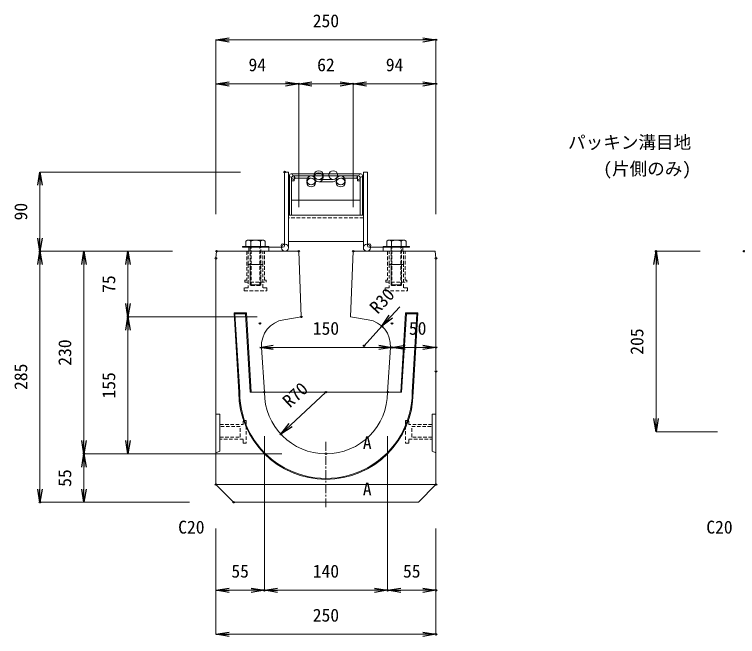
# Model space of a CAD drawing. Units: millimetres, scale not verified. Extents: x -7780 to 7780, y -1420 to 1420.
# Drawn here: x 517 to 1339, y 27 to 734 of the extents above; entities that cross this region are included whole.
import ezdxf
from ezdxf.enums import TextEntityAlignment as Align

# ---------------------------------------------------------------- set-up
doc = ezdxf.new("R2010")
doc.units = ezdxf.units.MM
doc.header["$LTSCALE"] = 8
doc.header["$PDMODE"] = 32
doc.header["$PDSIZE"] = 1.6
doc.linetypes.add('USER1', pattern=[0.75, 0.5, -0.25])
doc.linetypes.add('USER2', pattern=[2, 1.25, -0.25, 0.25, -0.25])
doc.layers.add('0-0_0', color=7, linetype='Continuous')
doc.layers.add('0-3_DEFPOINTS', color=7, linetype='Continuous')
for name, color, linetype, lineweight in [('0-2_SUNPO_S10', 3, 'Continuous', 18), ('0-4_KIJUN', 7, 'Continuous', 18), ('0-B_ANGLE', 4, 'Continuous', 18)]:
    doc.layers.add(name, color=color, linetype=linetype, lineweight=lineweight)
doc.styles.add('ＭＳ ゴシック', font='')
doc.styles.get('ＭＳ ゴシック').set_extended_font_data('MS Gothic')

# ---------------------------------------------------------------- blocks, each defined once
blk = doc.blocks.new('_OPEN')
at = {"layer": '0-0_0'}
blk.add_line((0, 0), (-1, 0), dxfattribs=at)
blk.add_lwpolyline([(-1, 0.1667), (0, 0), (-1, -0.1667)], dxfattribs=at)
blk = doc.blocks.new('D102')
at = {"layer": '0-2_SUNPO_S10'}
for p, q in [((9076, 1885), (9026, 1885)), ((9026, 1695), (9026, 1870)), ((9096, 1680), (9026, 1680))]:
    blk.add_line(p, q, dxfattribs=at)
at = {"layer": '0-3_DEFPOINTS'}
for p in [(9026, 1885), (9126, 1885), (9146, 1680)]:
    blk.add_point(p, dxfattribs=at)
at = {"layer": '0-2_SUNPO_S10', "xscale": 15, "yscale": 15}
for p, rotation in [((9026, 1885), 90), ((9026, 1680), 270)]:
    blk.add_blockref('_OPEN', p, dxfattribs=dict(at, rotation=rotation))
at = {"layer": '0-2_SUNPO_S10', "color": 7, "style": 'ＭＳ ゴシック'}
blk.add_text('205', height=14.66, rotation=90, dxfattribs=at).set_placement((9016, 1767.5), align=Align.BOTTOM_LEFT)
blk = doc.blocks.new('W1-2_INST-C')
at = {"layer": '0-4_KIJUN', "linetype": 'USER1'}
for p, q in [((-8.225, -15), (-8.225, 0)), ((8.225, -15), (8.225, 0))]:
    blk.add_line(p, q, dxfattribs=at)
for points in [[(10, 0), (-10, 0), (-10, -33), (-12, -33), (-12, -35), (12, -35), (12, -33), (10, -33)], [(8.225, -15), (-8.225, -15), (-8.225, -41.5), (-12.75, -41.5), (-12.75, -45), (12.75, -45), (12.75, -41.5), (8.225, -41.5)], [(-6, -15), (6, -15), (6, -38), (-6, -38)]]:
    blk.add_lwpolyline(points, close=True, dxfattribs=at)
blk = doc.blocks.new('D93')
at = {"layer": '0-2_SUNPO_S10'}
for p, q in [((8526, 1927), (8526, 2075)), ((8541, 2075), (8605, 2075)), ((8620, 1935), (8620, 2075))]:
    blk.add_line(p, q, dxfattribs=at)
at = {"layer": '0-3_DEFPOINTS'}
for p in [(8620, 2075), (8620, 1885), (8526, 1877)]:
    blk.add_point(p, dxfattribs=at)
at = {"layer": '0-2_SUNPO_S10', "xscale": 15, "yscale": 15, "rotation": 180}
blk.add_blockref('_OPEN', (8526, 2075), dxfattribs=at)
at = {"layer": '0-2_SUNPO_S10', "xscale": 15, "yscale": 15}
blk.add_blockref('_OPEN', (8620, 2075), dxfattribs=at)
at = {"layer": '0-2_SUNPO_S10', "color": 7, "style": 'ＭＳ ゴシック'}
blk.add_text('94', height=14.66, dxfattribs=at).set_placement((8563, 2085), align=Align.BOTTOM_LEFT)
blk = doc.blocks.new('D94')
at = {"layer": '0-2_SUNPO_S10'}
for p, q in [((8620, 1935), (8620, 2075)), ((8635, 2075), (8667, 2075)), ((8682, 1935), (8682, 2075))]:
    blk.add_line(p, q, dxfattribs=at)
at = {"layer": '0-3_DEFPOINTS'}
for p in [(8682, 2075), (8620, 1885), (8682, 1885)]:
    blk.add_point(p, dxfattribs=at)
at = {"layer": '0-2_SUNPO_S10', "xscale": 15, "yscale": 15, "rotation": 180}
blk.add_blockref('_OPEN', (8620, 2075), dxfattribs=at)
at = {"layer": '0-2_SUNPO_S10', "xscale": 15, "yscale": 15}
blk.add_blockref('_OPEN', (8682, 2075), dxfattribs=at)
at = {"layer": '0-2_SUNPO_S10', "color": 7, "style": 'ＭＳ ゴシック'}
blk.add_text('62', height=14.66, dxfattribs=at).set_placement((8641, 2085), align=Align.BOTTOM_LEFT)
blk = doc.blocks.new('D95')
at = {"layer": '0-2_SUNPO_S10'}
for p, q in [((8682, 1935), (8682, 2075)), ((8697, 2075), (8761, 2075)), ((8776, 1927), (8776, 2075))]:
    blk.add_line(p, q, dxfattribs=at)
at = {"layer": '0-3_DEFPOINTS'}
for p in [(8776, 2075), (8682, 1885), (8776, 1877)]:
    blk.add_point(p, dxfattribs=at)
at = {"layer": '0-2_SUNPO_S10', "xscale": 15, "yscale": 15, "rotation": 180}
blk.add_blockref('_OPEN', (8682, 2075), dxfattribs=at)
at = {"layer": '0-2_SUNPO_S10', "xscale": 15, "yscale": 15}
blk.add_blockref('_OPEN', (8776, 2075), dxfattribs=at)
at = {"layer": '0-2_SUNPO_S10', "color": 7, "style": 'ＭＳ ゴシック'}
blk.add_text('94', height=14.66, dxfattribs=at).set_placement((8719, 2085), align=Align.BOTTOM_LEFT)
blk = doc.blocks.new('D96')
at = {"layer": '0-2_SUNPO_S10'}
for p, q in [((8526, 1927), (8526, 2125)), ((8541, 2125), (8761, 2125)), ((8776, 1927), (8776, 2125))]:
    blk.add_line(p, q, dxfattribs=at)
at = {"layer": '0-3_DEFPOINTS'}
for p in [(8776, 2125), (8526, 1877), (8776, 1877)]:
    blk.add_point(p, dxfattribs=at)
at = {"layer": '0-2_SUNPO_S10', "xscale": 15, "yscale": 15, "rotation": 180}
blk.add_blockref('_OPEN', (8526, 2125), dxfattribs=at)
at = {"layer": '0-2_SUNPO_S10', "xscale": 15, "yscale": 15}
blk.add_blockref('_OPEN', (8776, 2125), dxfattribs=at)
at = {"layer": '0-2_SUNPO_S10', "color": 7, "style": 'ＭＳ ゴシック'}
blk.add_text('250', height=14.66, dxfattribs=at).set_placement((8636, 2135), align=Align.BOTTOM_LEFT)
blk = doc.blocks.new('D97')
at = {"layer": '0-2_SUNPO_S10'}
for p, q in [((8601, 1655), (8376, 1655)), ((8376, 1615), (8376, 1640)), ((8496, 1600), (8376, 1600))]:
    blk.add_line(p, q, dxfattribs=at)
at = {"layer": '0-3_DEFPOINTS'}
for p in [(8376, 1655), (8651, 1655), (8546, 1600)]:
    blk.add_point(p, dxfattribs=at)
at = {"layer": '0-2_SUNPO_S10', "xscale": 15, "yscale": 15}
for p, rotation in [((8376, 1655), 90), ((8376, 1600), 270)]:
    blk.add_blockref('_OPEN', p, dxfattribs=dict(at, rotation=rotation))
at = {"layer": '0-2_SUNPO_S10', "color": 7, "style": 'ＭＳ ゴシック'}
blk.add_text('55', height=14.66, rotation=90, dxfattribs=at).set_placement((8366, 1617.5), align=Align.BOTTOM_LEFT)
blk = doc.blocks.new('D98')
at = {"layer": '0-2_SUNPO_S10'}
for p, q in [((8573, 1810.52), (8426, 1810.52)), ((8426, 1670), (8426, 1795.52)), ((8601, 1655), (8426, 1655))]:
    blk.add_line(p, q, dxfattribs=at)
at = {"layer": '0-3_DEFPOINTS'}
for p in [(8426, 1810.52), (8623, 1810.52), (8651, 1655)]:
    blk.add_point(p, dxfattribs=at)
at = {"layer": '0-2_SUNPO_S10', "xscale": 15, "yscale": 15}
for p, rotation in [((8426, 1810.52), 90), ((8426, 1655), 270)]:
    blk.add_blockref('_OPEN', p, dxfattribs=dict(at, rotation=rotation))
at = {"layer": '0-2_SUNPO_S10', "color": 7, "style": 'ＭＳ ゴシック'}
blk.add_text('155', height=14.66, rotation=90, dxfattribs=at).set_placement((8416, 1717.76), align=Align.BOTTOM_LEFT)
blk = doc.blocks.new('D99')
at = {"layer": '0-2_SUNPO_S10'}
for p, q in [((8476.8, 1885), (8426, 1885)), ((8426, 1870), (8426, 1825.52)), ((8573, 1810.52), (8426, 1810.52))]:
    blk.add_line(p, q, dxfattribs=at)
at = {"layer": '0-3_DEFPOINTS'}
for p in [(8526.8, 1885), (8426, 1810.52), (8623, 1810.52)]:
    blk.add_point(p, dxfattribs=at)
at = {"layer": '0-2_SUNPO_S10', "xscale": 15, "yscale": 15}
for p, rotation in [((8426, 1885), 90), ((8426, 1810.52), 270)]:
    blk.add_blockref('_OPEN', p, dxfattribs=dict(at, rotation=rotation))
at = {"layer": '0-2_SUNPO_S10', "color": 7, "style": 'ＭＳ ゴシック'}
blk.add_text('75', height=14.66, rotation=90, dxfattribs=at).set_placement((8416, 1837.76), align=Align.BOTTOM_LEFT)
blk = doc.blocks.new('D100')
at = {"layer": '0-2_SUNPO_S10'}
for p, q in [((8476.8, 1885), (8376, 1885)), ((8376, 1870), (8376, 1670)), ((8601, 1655), (8376, 1655))]:
    blk.add_line(p, q, dxfattribs=at)
at = {"layer": '0-3_DEFPOINTS'}
for p in [(8526.8, 1885), (8376, 1655), (8651, 1655)]:
    blk.add_point(p, dxfattribs=at)
at = {"layer": '0-2_SUNPO_S10', "xscale": 15, "yscale": 15}
for p, rotation in [((8376, 1885), 90), ((8376, 1655), 270)]:
    blk.add_blockref('_OPEN', p, dxfattribs=dict(at, rotation=rotation))
at = {"layer": '0-2_SUNPO_S10', "color": 7, "style": 'ＭＳ ゴシック'}
blk.add_text('230', height=14.66, rotation=90, dxfattribs=at).set_placement((8366, 1755), align=Align.BOTTOM_LEFT)
blk = doc.blocks.new('D101')
at = {"layer": '0-2_SUNPO_S10'}
for p, q in [((8476.8, 1885), (8326, 1885)), ((8326, 1870), (8326, 1615)), ((8496, 1600), (8326, 1600))]:
    blk.add_line(p, q, dxfattribs=at)
at = {"layer": '0-3_DEFPOINTS'}
for p in [(8526.8, 1885), (8326, 1600), (8546, 1600)]:
    blk.add_point(p, dxfattribs=at)
at = {"layer": '0-2_SUNPO_S10', "xscale": 15, "yscale": 15}
for p, rotation in [((8326, 1885), 90), ((8326, 1600), 270)]:
    blk.add_blockref('_OPEN', p, dxfattribs=dict(at, rotation=rotation))
at = {"layer": '0-2_SUNPO_S10', "color": 7, "style": 'ＭＳ ゴシック'}
blk.add_text('285', height=14.66, rotation=90, dxfattribs=at).set_placement((8316, 1727.5), align=Align.BOTTOM_LEFT)
blk = doc.blocks.new('D80')
at = {"layer": '0-2_SUNPO_S10'}
for p, q in [((8581, 1675), (8581, 1500)), ((8526, 1570), (8526, 1500)), ((8541, 1500), (8566, 1500))]:
    blk.add_line(p, q, dxfattribs=at)
at = {"layer": '0-3_DEFPOINTS'}
for p in [(8581, 1725), (8526, 1620), (8581, 1500)]:
    blk.add_point(p, dxfattribs=at)
at = {"layer": '0-2_SUNPO_S10', "xscale": 15, "yscale": 15, "rotation": 180}
blk.add_blockref('_OPEN', (8526, 1500), dxfattribs=at)
at = {"layer": '0-2_SUNPO_S10', "xscale": 15, "yscale": 15}
blk.add_blockref('_OPEN', (8581, 1500), dxfattribs=at)
at = {"layer": '0-2_SUNPO_S10', "color": 7, "style": 'ＭＳ ゴシック'}
blk.add_text('55', height=14.66, dxfattribs=at).set_placement((8543.5, 1510), align=Align.BOTTOM_LEFT)
blk = doc.blocks.new('D81')
at = {"layer": '0-2_SUNPO_S10'}
for p, q in [((8581, 1675), (8581, 1500)), ((8721, 1675), (8721, 1500)), ((8596, 1500), (8706, 1500))]:
    blk.add_line(p, q, dxfattribs=at)
at = {"layer": '0-3_DEFPOINTS'}
for p in [(8581, 1725), (8721, 1725), (8721, 1500)]:
    blk.add_point(p, dxfattribs=at)
at = {"layer": '0-2_SUNPO_S10', "xscale": 15, "yscale": 15, "rotation": 180}
blk.add_blockref('_OPEN', (8581, 1500), dxfattribs=at)
at = {"layer": '0-2_SUNPO_S10', "xscale": 15, "yscale": 15}
blk.add_blockref('_OPEN', (8721, 1500), dxfattribs=at)
at = {"layer": '0-2_SUNPO_S10', "color": 7, "style": 'ＭＳ ゴシック'}
blk.add_text('140', height=14.66, dxfattribs=at).set_placement((8636, 1510), align=Align.BOTTOM_LEFT)
blk = doc.blocks.new('D82')
at = {"layer": '0-2_SUNPO_S10'}
for p, q in [((8721, 1675), (8721, 1500)), ((8776, 1570), (8776, 1500)), ((8736, 1500), (8761, 1500))]:
    blk.add_line(p, q, dxfattribs=at)
at = {"layer": '0-3_DEFPOINTS'}
for p in [(8721, 1725), (8776, 1620), (8776, 1500)]:
    blk.add_point(p, dxfattribs=at)
at = {"layer": '0-2_SUNPO_S10', "xscale": 15, "yscale": 15, "rotation": 180}
blk.add_blockref('_OPEN', (8721, 1500), dxfattribs=at)
at = {"layer": '0-2_SUNPO_S10', "xscale": 15, "yscale": 15}
blk.add_blockref('_OPEN', (8776, 1500), dxfattribs=at)
at = {"layer": '0-2_SUNPO_S10', "color": 7, "style": 'ＭＳ ゴシック'}
blk.add_text('55', height=14.66, dxfattribs=at).set_placement((8738.5, 1510), align=Align.BOTTOM_LEFT)
blk = doc.blocks.new('D83')
at = {"layer": '0-2_SUNPO_S10'}
for p, q in [((8526, 1570), (8526, 1450)), ((8776, 1570), (8776, 1450)), ((8541, 1450), (8761, 1450))]:
    blk.add_line(p, q, dxfattribs=at)
at = {"layer": '0-3_DEFPOINTS'}
for p in [(8526, 1620), (8776, 1620), (8776, 1450)]:
    blk.add_point(p, dxfattribs=at)
at = {"layer": '0-2_SUNPO_S10', "xscale": 15, "yscale": 15, "rotation": 180}
blk.add_blockref('_OPEN', (8526, 1450), dxfattribs=at)
at = {"layer": '0-2_SUNPO_S10', "xscale": 15, "yscale": 15}
blk.add_blockref('_OPEN', (8776, 1450), dxfattribs=at)
at = {"layer": '0-2_SUNPO_S10', "color": 7, "style": 'ＭＳ ゴシック'}
blk.add_text('250', height=14.66, dxfattribs=at).set_placement((8636, 1460), align=Align.BOTTOM_LEFT)
blk = doc.blocks.new('D84')
at = {"layer": '0-2_SUNPO_S10'}
blk.add_line((8591, 1775.769), (8711, 1775.769), dxfattribs=at)
at = {"layer": '0-3_DEFPOINTS'}
for p in [(8576, 1803), (8726, 1803), (8726, 1775.769)]:
    blk.add_point(p, dxfattribs=at)
at = {"layer": '0-2_SUNPO_S10', "xscale": 15, "yscale": 15, "rotation": 180}
blk.add_blockref('_OPEN', (8576, 1775.769), dxfattribs=at)
at = {"layer": '0-2_SUNPO_S10', "xscale": 15, "yscale": 15}
blk.add_blockref('_OPEN', (8726, 1775.769), dxfattribs=at)
at = {"layer": '0-2_SUNPO_S10', "color": 7, "style": 'ＭＳ ゴシック'}
blk.add_text('150', height=14.66, dxfattribs=at).set_placement((8636, 1785.769), align=Align.BOTTOM_LEFT)
blk = doc.blocks.new('D85')
at = {"layer": '0-2_SUNPO_S10'}
blk.add_line((8741, 1775.769), (8761, 1775.769), dxfattribs=at)
at = {"layer": '0-3_DEFPOINTS'}
for p in [(8726, 1803), (8776, 1775.769), (8776, 1748.5)]:
    blk.add_point(p, dxfattribs=at)
at = {"layer": '0-2_SUNPO_S10', "xscale": 15, "yscale": 15, "rotation": 180}
blk.add_blockref('_OPEN', (8726, 1775.769), dxfattribs=at)
at = {"layer": '0-2_SUNPO_S10', "xscale": 15, "yscale": 15}
blk.add_blockref('_OPEN', (8776, 1775.769), dxfattribs=at)
at = {"layer": '0-2_SUNPO_S10', "color": 7, "style": 'ＭＳ ゴシック'}
blk.add_text('50', height=14.66, dxfattribs=at).set_placement((8745.19, 1785.769), align=Align.BOTTOM_LEFT)
blk = doc.blocks.new('D110')
at = {"layer": '0-2_SUNPO_S10'}
blk.add_line((8651, 1725), (8610.798, 1687.466), dxfattribs=at)
at = {"layer": '0-3_DEFPOINTS'}
for p in [(8651, 1725), (8599.834, 1677.229)]:
    blk.add_point(p, dxfattribs=at)
at = {"layer": '0-2_SUNPO_S10', "xscale": 15, "yscale": 15, "rotation": 223.03485}
blk.add_blockref('_OPEN', (8599.834, 1677.229), dxfattribs=at)
at = {"layer": '0-2_SUNPO_S10', "color": 7, "style": 'ＭＳ ゴシック'}
blk.add_text('R70', height=14.66, rotation=43.035, dxfattribs=at).set_placement((8613.111, 1703.306), align=Align.BOTTOM_LEFT)
blk = doc.blocks.new('D111')
at = {"layer": '0-2_SUNPO_S10'}
for p, q in [((8724.779, 1810.809), (8734.933, 1821.85)), ((8694.316, 1777.688), (8714.624, 1799.769))]:
    blk.add_line(p, q, dxfattribs=at)
at = {"layer": '0-3_DEFPOINTS'}
for p in [(8714.624, 1799.769), (8694.316, 1777.688)]:
    blk.add_point(p, dxfattribs=at)
at = {"layer": '0-2_SUNPO_S10', "xscale": 15, "yscale": 15, "rotation": 227.39419}
blk.add_blockref('_OPEN', (8714.624, 1799.769), dxfattribs=at)
at = {"layer": '0-2_SUNPO_S10', "color": 7, "style": 'ＭＳ ゴシック'}
blk.add_text('R30', height=14.66, rotation=47.394, dxfattribs=at).set_placement((8713.149, 1809.816), align=Align.BOTTOM_LEFT)
blk = doc.blocks.new('A$C31D927FC')
at = {"layer": '0-B_ANGLE', "color": 5}
for p, q in [((53.5, 80), (53.5, 125)), ((55.5, 127), (134.5, 127)), ((132, 124.5), (58, 124.5)), ((83.63, 121.596), (81.37, 123.404)), ((108.63, 123.404), (106.37, 121.596)), ((81.37, 120.904), (83.63, 119.096)), ((103.246, 120.5), (86.754, 120.5)), ((106.37, 119.096), (108.63, 120.904))]:
    blk.add_line(p, q, dxfattribs=at)
at = {"layer": '0-B_ANGLE', "linetype": 'USER1'}
for p, q in [((137.5, 77), (52.5, 77)), ((10, 0), (10, 43.5)), ((20, 0), (20, 43.5)), ((170, 0), (170, 43.5)), ((180, 0), (180, 43.5)), ((9, 1), (21, 1)), ((169, 1), (181, 1))]:
    blk.add_line(p, q, dxfattribs=at)
at = {"layer": '0-B_ANGLE'}
for p, q in [((9.496, 44.5), (9.496, 50.5)), ((20.465, 44.5), (20.465, 50.5)), ((169.496, 44.5), (169.496, 50.5)), ((180.465, 44.5), (180.465, 50.5)), ((46, 43.5), (7.5, 43.5)), ((182.5, 39), (141.5, 39))]:
    blk.add_line(p, q, dxfattribs=at)
for points in [[(52.5, 43), (52.5, 129), (48, 129), (48, 45.5)], [(137.5, 43), (137.5, 129), (142, 129), (142, 45.5)], [(7.5, 43.5), (7.5, 39), (48.5, 39)], [(144, 43.5), (182.5, 43.5), (182.5, 39)]]:
    blk.add_lwpolyline(points, dxfattribs=at)
at = {"layer": '0-B_ANGLE', "color": 5}
for points in [[(78.246, 124.5), (59, 124.5), (59, 122), (78.246, 122)], [(111.754, 122), (131, 122), (131, 124.5), (111.754, 124.5)], [(136.5, 125), (136.5, 80), (134, 80), (134, 122.5)], [(56, 122.5), (56, 80), (53.5, 80)], [(111.754, 122), (131, 122), (131, 119), (134, 119), (134, 97), (56, 97), (56, 119), (59, 119), (59, 122), (78.246, 122)], [(86.754, 118), (103.246, 118), (106.37, 119.096)]]:
    blk.add_lwpolyline(points, dxfattribs=at)
at = {"layer": '0-B_ANGLE'}
for points in [[(52.5, 50), (52.5, 80), (137.5, 80), (137.5, 50)], [(24.218, 51.5), (5.782, 51.5), (4.05, 50.5), (4.05, 44.5), (25.95, 44.5), (25.95, 50.5)], [(184.218, 51.5), (165.782, 51.5), (164.05, 50.5), (164.05, 44.5), (185.95, 44.5), (185.95, 50.5)], [(0, 44.5), (0, 43.5), (30, 43.5), (30, 44.5)], [(7.5, 39), (30, 39), (30, 43.5), (7.5, 43.5)], [(160, 44.5), (160, 43.5), (190, 43.5), (190, 44.5)], [(182.5, 39), (160, 39), (160, 43.5), (182.5, 43.5)]]:
    blk.add_lwpolyline(points, close=True, dxfattribs=at)
at = {"layer": '0-B_ANGLE', "linetype": 'USER1'}
for points in [[(9, 43.5), (9, 1), (10, 0), (20, 0), (21, 1), (21, 43.5)], [(169, 43.5), (169, 1), (170, 0), (180, 0), (181, 1), (181, 43.5)]]:
    blk.add_lwpolyline(points, close=True, dxfattribs=at)
at = {"layer": '0-B_ANGLE', "color": 5}
for centre, radius in [((55.5, 125), 2), ((58, 122.5), 2), ((78.246, 119.5), 5), ((86.754, 125.5), 5), ((86.754, 123), 5), ((103.246, 125.5), 5), ((111.754, 119.5), 5), ((132, 122.5), 2), ((134.5, 125), 2), ((78.246, 117), 5), ((111.754, 117), 5)]:
    blk.add_circle(centre, radius, dxfattribs=at)
at = {"layer": '0-B_ANGLE'}
for centre, radius in [((46, 45.5), 2), ((48.5, 43), 4), ((141.5, 43), 4), ((144, 45.5), 2)]:
    blk.add_circle(centre, radius, dxfattribs=at)
for centre, radius, start, end in [((6.773, 47.293), 4.207, 49.666, 130.334), ((14.98, 35.959), 15.541, 69.33427, 110.66573), ((23.208, 47.24), 4.26, 49.93201, 130.06799), ((166.773, 47.293), 4.207, 49.666, 130.334), ((174.98, 35.959), 15.541, 69.33427, 110.66573), ((183.208, 47.24), 4.26, 49.93201, 130.06799)]:
    blk.add_arc(centre, radius, start, end, dxfattribs=at)
blk = doc.blocks.new('D86')
at = {"layer": '0-2_SUNPO_S10'}
for p, q in [((8554, 1975), (8326, 1975)), ((8326, 1960), (8326, 1900)), ((8476.8, 1885), (8326, 1885))]:
    blk.add_line(p, q, dxfattribs=at)
at = {"layer": '0-3_DEFPOINTS'}
for p in [(8604, 1975), (8326, 1885), (8526.8, 1885)]:
    blk.add_point(p, dxfattribs=at)
at = {"layer": '0-2_SUNPO_S10', "xscale": 15, "yscale": 15}
for p, rotation in [((8326, 1975), 90), ((8326, 1885), 270)]:
    blk.add_blockref('_OPEN', p, dxfattribs=dict(at, rotation=rotation))
at = {"layer": '0-2_SUNPO_S10', "color": 7, "style": 'ＭＳ ゴシック'}
blk.add_text('90', height=14.66, rotation=90, dxfattribs=at).set_placement((8316, 1920), align=Align.BOTTOM_LEFT)

msp = doc.modelspace()

# ---------------------------------------------------------------- linework, layer by layer
at = {"layer": '0-2_SUNPO_S10', "linetype": 'USER2'}
msp.add_line((871, 248.431), (871, 173.431), dxfattribs=at)
at = {"layer": '0-4_KIJUN'}
for p, q in [((797.746, 355.769), (801, 305)), ((941, 305), (944.254, 355.769)), ((746, 200), (996, 200))]:
    msp.add_line(p, q, dxfattribs=at)
for points in [[(919.056, 387.311), (899, 390.52), (902, 465), (995.2, 465), (996, 457), (996, 200), (976, 180), (766, 180), (746, 200), (746, 457), (746.8, 465)], [(746.8, 465), (840, 465), (843, 390.52), (822.944, 387.311)]]:
    msp.add_lwpolyline(points, dxfattribs=at)
at = {"layer": '0-4_KIJUN', "color": 3}
for points in [[(786, 305), (780.578, 395), (766.578, 395), (772, 305)], [(970, 305), (975.422, 395), (961.422, 395), (956, 305), (786, 305)], [(785, 304.97), (779.637, 394), (767.64, 394), (773, 305.03)], [(969, 305.03), (974.36, 394), (962.363, 394), (957, 304.97), (785, 304.97)]]:
    msp.add_lwpolyline(points, dxfattribs=at)
for points in [[(767.64, 394), (766.578, 395), (780.578, 395), (779.637, 394)], [(962.363, 394), (961.422, 395), (975.422, 395), (974.36, 394)]]:
    msp.add_lwpolyline(points, close=True, dxfattribs=at)
at = {"layer": '0-4_KIJUN'}
for points in [[(746, 236), (746, 280), (750.5, 280), (750.5, 238)], [(996, 236), (996, 280), (991.5, 280), (991.5, 238)]]:
    msp.add_lwpolyline(points, close=True, dxfattribs=at)
at = {"layer": '0-4_KIJUN', "linetype": 'USER1'}
for points in [[(750.5, 251.775), (750.5, 268.225), (777, 268.225), (777, 272.75), (780.5, 272.75), (780.5, 247.25), (777, 247.25), (777, 251.775)], [(991.5, 251.775), (991.5, 268.225), (965, 268.225), (965, 272.75), (961.5, 272.75), (961.5, 247.25), (965, 247.25), (965, 251.775)], [(750.5, 266), (750.5, 254), (773.5, 254), (773.5, 266)], [(991.5, 266), (991.5, 254), (968.5, 254), (968.5, 266)]]:
    msp.add_lwpolyline(points, close=True, dxfattribs=at)
at = {"layer": '0-4_KIJUN'}
for centre, radius, start, end in [((827.684, 357.688), 30, 99.09028, 183.66779), ((914.316, 357.688), 30, 356.33221, 80.90972), ((871, 305), 70, 180, 0)]:
    msp.add_arc(centre, radius, start, end, dxfattribs=at)
at = {"layer": '0-4_KIJUN', "color": 3}
for radius, start, end in [(99, 180, 0), (98, 179.98245, 0.01755)]:
    msp.add_arc((871, 305), radius, start, end, dxfattribs=at)

# ---------------------------------------------------------------- block references
at = {"layer": '0-2_SUNPO_S10'}
for name in ['D96', 'D93', 'D94', 'D95', 'D86', 'D101', 'D100', 'D99', 'D102', 'D111', 'D98', 'D84', 'D85', 'D110', 'D80', 'D81', 'D82', 'D97', 'D83']:
    msp.add_blockref(name, (-7780, -1420), dxfattribs=at)
at = {"layer": '0-4_KIJUN'}
for p in [(791, 465), (951, 465)]:
    msp.add_blockref('W1-2_INST-C', p, dxfattribs=at)
at = {"layer": '0-B_ANGLE'}
msp.add_blockref('A$C31D927FC', (776, 426), dxfattribs=at)

# ---------------------------------------------------------------- texts
at = {"layer": '0-2_SUNPO_S10', "color": 7, "style": 'ＭＳ ゴシック'}
for s, p in [('パッキン溝目地', (1146, 577)), ('(片側のみ)', (1186, 547)), ('A', (912.87, 235.961)), ('A', (912.87, 183.336)), ('C20', (703.101, 140)), ('C20', (1303.101, 140))]:
    msp.add_text(s, height=14.66, dxfattribs=at).set_placement(p, align=Align.BOTTOM_LEFT)

doc.saveas('drawing.dxf')
